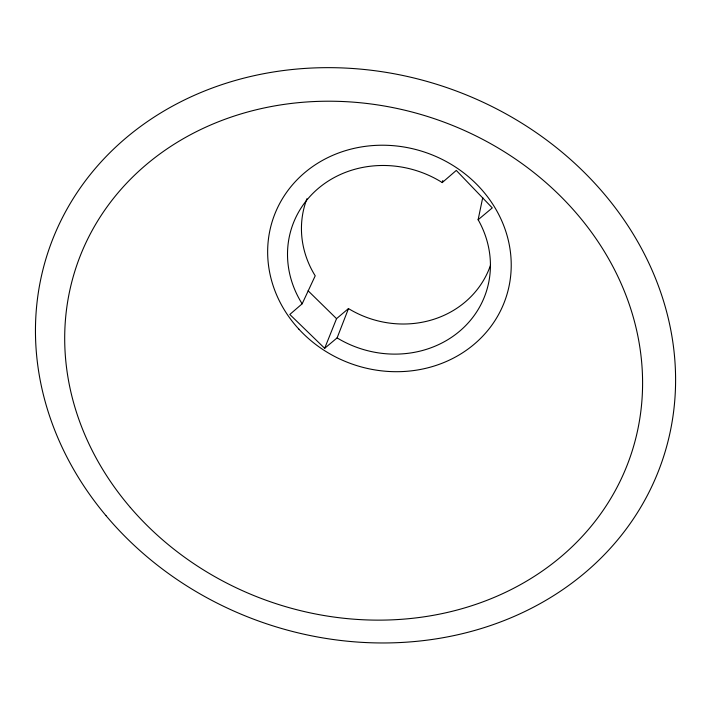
<?xml version="1.0" encoding="UTF-8"?>
<svg xmlns="http://www.w3.org/2000/svg" width="711" height="711" viewBox="0 0 711 711"><rect width="100%" height="100%" fill="white"/><g stroke="black" fill="none" stroke-linecap="round" stroke-linejoin="round"><path stroke-width="1.07" d="M306.956 198.698A97.638 89.862 19.3 0 0 314.76 275.095L315.231 275.77L302.184 303.775L289.812 314.475L324.669 348.31L337.121 337.876L337.858 338.365A102.42 93.283 19.3 0 0 459.253 331.522A102.42 93.283 19.3 0 0 478.601 220.534L478.112 219.77L482.742 197.56M302.184 303.775L301.677 303.064A102.42 93.283 19.3 0 1 317.541 189.055A102.42 93.283 19.3 0 1 441.442 182.052L442.215 182.594L442.829 180.532M337.121 337.876L348.497 308.547L349.199 309.018A97.638 89.862 19.3 0 0 490.466 265.381M324.669 348.31L336.543 318.661L348.497 308.547M442.215 182.594L456.293 170.418L492.279 207.905L478.112 219.77M308.103 290.781L336.543 318.661M105.975 515.626A324.34 282.827 19.3 0 0 653.871 481.996A324.34 282.827 19.3 0 0 306.734 68.309A324.34 282.827 19.3 0 0 105.975 515.626M298.842 329.113A122.932 111.991 19.3 0 0 505.219 299.784A122.932 111.991 19.3 0 0 364.263 146.493A122.932 111.991 19.3 0 0 298.842 329.113M130.335 507.458A292.834 255.071 19.3 0 0 624.098 472.575A292.834 255.071 19.3 0 0 306.503 101.993A292.834 255.071 19.3 0 0 130.335 507.458"/></g></svg>
